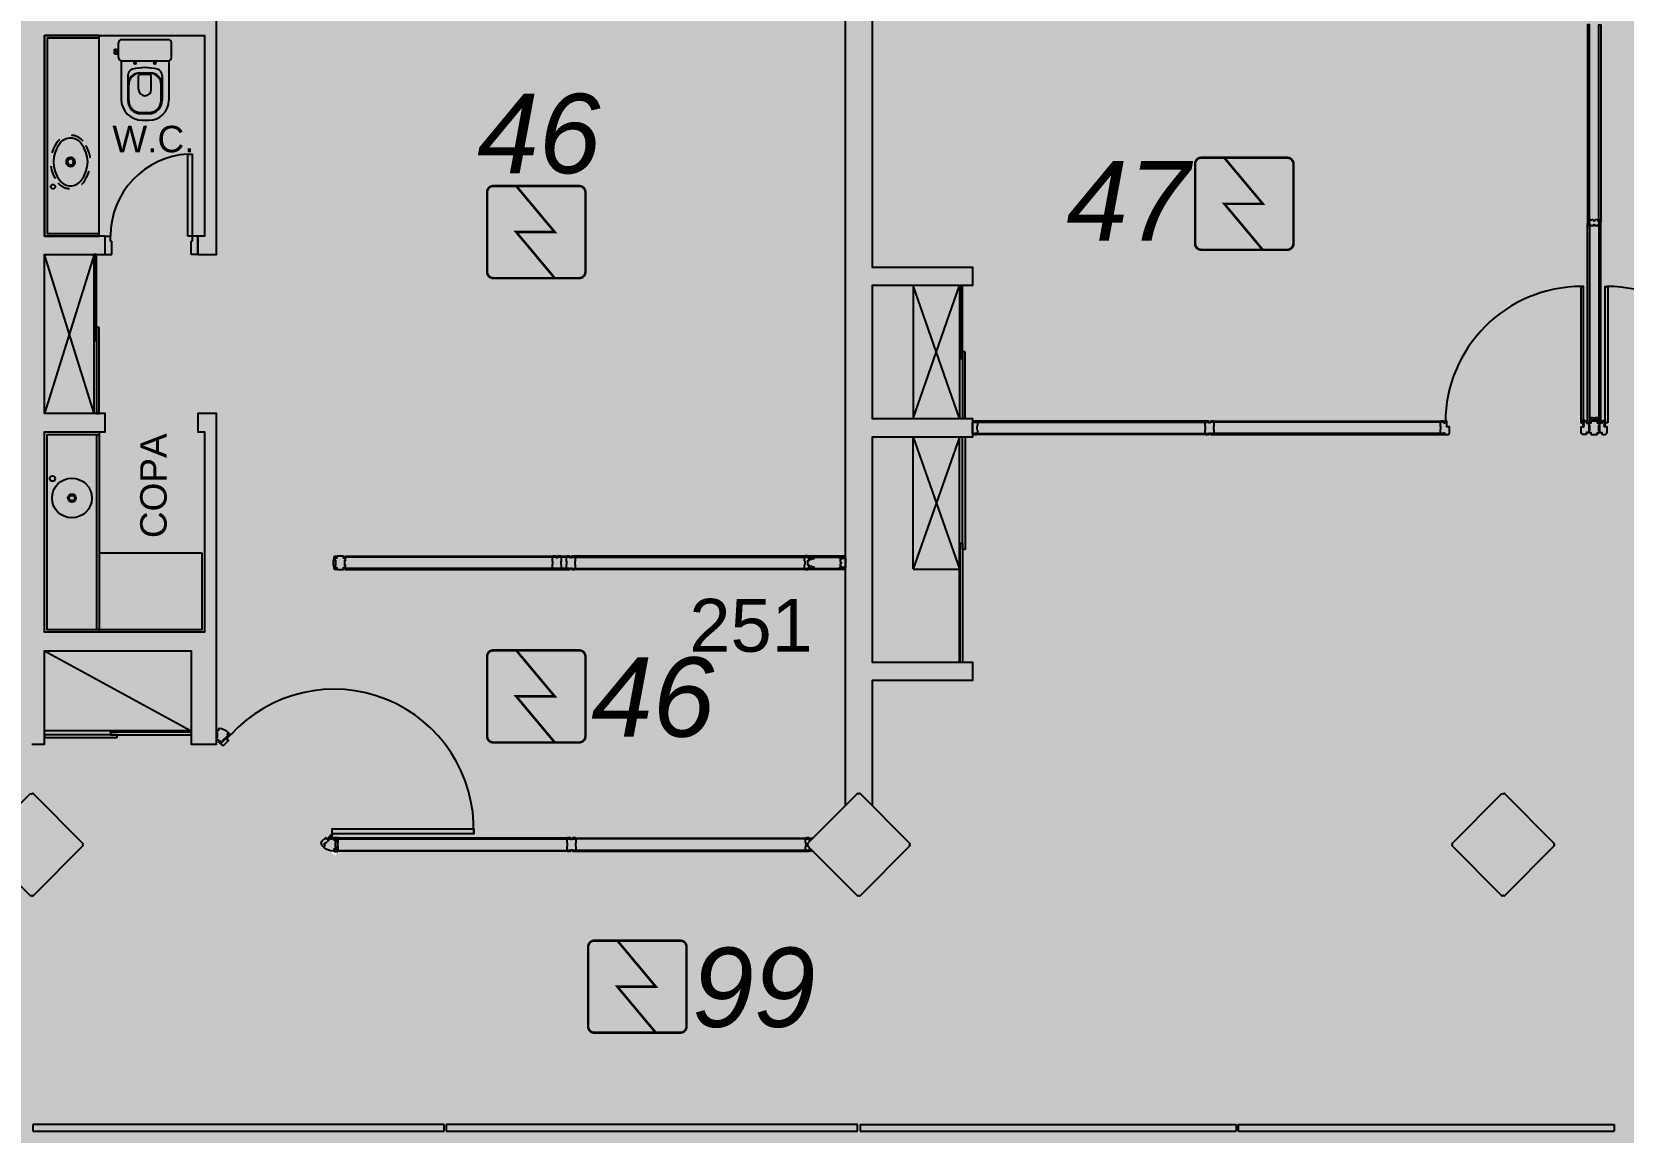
# Model space of a CAD drawing. Header units: metres. Extents: x -331 to 2982, y 362 to 2539.
# Drawn here: x 834.12 to 846.15, y 1924.64 to 1932.96 of the extents above; entities that cross this region are included whole.
import ezdxf

# ---------------------------------------------------------------- set-up
doc = ezdxf.new("R2010")
doc.units = ezdxf.units.M
doc.linetypes.add('XR_BL2_2 PAV_REV02$0$CONTINUOUS', pattern=[0])
doc.linetypes.add('XR_BL2_3 PAV$0$HIDDEN', pattern=[0.375, 0.25, -0.125])
doc.layers.add('_corredores', color=251, linetype='Continuous', plot=False)
doc.layers.add('_salas', color=251, linetype='Continuous', plot=False)
for name, color, linetype in [('ALV', 251, 'Continuous'), ('CX', 251, 'Continuous'), ('DET. FUMAÇA', 1, 'Continuous'), ('Detector_antigo', 84, 'Continuous'), ('Div', 251, 'Continuous'), ('Est', 251, 'Continuous'), ('Mob', 251, 'Continuous'), ('Texto_Salas', 251, 'Continuous'), ('vid', 251, 'Continuous'), ('Zlixo04', 251, 'Continuous')]:
    doc.layers.add(name, color=color, linetype=linetype)
doc.styles.add('ARIAL', font='arial.ttf')
doc.styles.add('X3G_ENTITY_1416BAE9', font='arial.ttf', dxfattribs={"height": 0.6})
doc.styles.add('X3G_ENTITY_14228063', font='arial.ttf', dxfattribs={"height": 0.4})

# ---------------------------------------------------------------- blocks, each defined once
blk = doc.blocks.new('XR_BL2_3 PAV$0$VOG13')
at = {"layer": 'Mob'}
for p, q in [((-23, -8.8), (-21.5, -8.8)), ((-23, -12.2), (-23, -8.8)), ((-21.5, -12.2), (-21.5, -8.8)), ((-21.5, -9), (-20, -9)), ((-21.5, -12), (-20, -12)), ((-20, -15), (-20, -4)), ((-17.5, -1.5), (17.5, -1.5)), ((20, -15), (20, -4)), ((-23, -12.2), (-21.5, -12.2)), ((-18, -17.4), (-18, -46.5)), ((-17.5, -17.5), (17.5, -17.5)), ((18, -17.4), (18, -47.5)), ((-13, -28.6), (-13, -35.9)), ((-13, -35.9), (-13, -47.5)), ((-12.2, -47.6), (-12.2, -35.6)), ((-4.8, -39.2), (-4.8, -28.6)), ((-3.8, -26.7), (3.8, -26.7)), ((-3.8, -27.1), (3.8, -27.1)), ((4.8, -39.2), (4.8, -28.6)), ((12.2, -47.6), (12.2, -35.6)), ((13, -28.6), (13, -35.9)), ((13, -35.9), (13, -47.5)), ((-3.3, -56.6), (3.2, -56.6)), ((-3, -57.5), (3, -57.5)), ((-2, -62.5), (3, -62.5))]:
    blk.add_line(p, q, dxfattribs=at)
for centre in [(-7.5, -19.4), (7.5, -19.4)]:
    blk.add_circle(centre, 0.75, dxfattribs=at)
for centre, radius, start, end in [((-17.5, -4), 2.5, 90, 180), ((17.5, -4), 2.5, 0, 90), ((-17.5, -15), 2.5, 180, 270), ((-7.8, -28.7), 5.19, 109.3784, 179.5279), ((5.6, -107.1), 84.6, 93.7724, 100.2788), ((-5.6, -107.1), 84.6, 79.7212, 86.2276), ((7.8, -28.7), 5.19, 0.4721, 70.6216), ((17.5, -15), 2.5, 270, 0), ((-3.8, -35.9), 9.2, 90, 180), ((-3.8, -35.6), 8.5, 90, 180), ((-0.9, -40.3), 12.4, 85.9075, 108.4979), ((0.9, -40.3), 12.4, 71.5021, 94.0925), ((3.8, -35.9), 9.2, 0, 90), ((3.8, -35.6), 8.5, 0, 90), ((-2, -46.5), 16, 180, 270), ((-3, -47.5), 10, 180, 270), ((-3.3, -47.6), 9, 180, 270), ((0, -39.2), 4.8, 180, 0), ((3, -47.5), 10, 270, 0), ((3, -47.5), 15, 270, 0), ((3.2, -47.6), 9, 270, 0)]:
    blk.add_arc(centre, radius, start, end, dxfattribs=at)
blk = doc.blocks.new('XR_BL2_3 PAV$0$CUB_EMB_L5917')
at = {"layer": 'Mob', "linetype": 'XR_BL2_3 PAV$0$HIDDEN', "ltscale": 0.05}
for points in [[(-0.157, 0.292, 0.471699), (-0.157, 0.103)], [(0.157, 0.292, 0.358975), (-0.157, 0.292)], [(0.157, 0.103, 0.472393), (0.157, 0.292)], [(-0.157, 0.103, 0.359179), (0.157, 0.103)]]:
    blk.add_lwpolyline(points, format="xyb", dxfattribs=at)
at = {"layer": 'Mob'}
for points in [[(-0.143, 0.276, 0.471701), (-0.143, 0.119)], [(0.143, 0.276, 0.358974), (-0.143, 0.276)], [(0.143, 0.119, 0.472527), (0.143, 0.276)], [(0, 0.22, 1), (0, 0.175)], [(0, 0.175, 1), (0, 0.22)], [(-0.143, 0.119, 0.359169), (0.143, 0.119)]]:
    blk.add_lwpolyline(points, format="xyb", dxfattribs=at)
blk.add_lwpolyline([(0.034, 0.198, 1.732057), (-0.017, 0.168, 0.577348)], format="xyb", close=True, dxfattribs=at)
blk.add_circle((0.187, 0.065), 0.0175, dxfattribs=at)
blk = doc.blocks.new('Detector de fumaça')
at = {"layer": 'DET. FUMAÇA', "linetype": 'Continuous', "lineweight": 15, "const_width": 0.0187}
blk.add_lwpolyline([(774.599, 539.816), (775.249, 539.816, -0.414214), (775.296, 539.769), (775.296, 539.167, -0.414214), (775.249, 539.12), (774.599, 539.12, -0.414214), (774.553, 539.167), (774.553, 539.769, -0.414214)], format="xyb", close=True, dxfattribs=at)
blk.add_lwpolyline([(774.773, 539.816), (775.064, 539.468), (774.773, 539.468), (775.064, 539.12)], dxfattribs=at)

msp = doc.modelspace()

# ---------------------------------------------------------------- hatches: boundary and pattern name
at = {"layer": '_corredores', "transparency": 33554508}
h = msp.add_hatch(color=256, dxfattribs=at)
h.dxf.hatch_style = 1
h.paths.add_polyline_path([(851.609, 1924.544), (870.379, 1924.544), (870.379, 1926.38), (870.189, 1926.38), (870.189, 1926.577), (870.003, 1926.764), (866.304, 1926.765), (866.288, 1926.731), (866.184, 1926.814), (865.422, 1927.574), (863.994, 1927.574), (862.566, 1927.574), (861.756, 1926.765), (861.72, 1926.765), (861.716, 1926.764), (861.703, 1926.763), (861.685, 1926.763), (858.091, 1926.765), (857.744, 1926.418), (857.397, 1926.765), (853.804, 1926.765), (853.788, 1926.731), (853.684, 1926.814), (852.922, 1927.574), (851.494, 1927.574), (849.748, 1927.574), (849.748, 1926.814), (849.608, 1926.814), (849.608, 1929.894), (841.234, 1929.894), (841.234, 1928.054), (840.474, 1928.054), (840.474, 1927.096), (840.756, 1926.814), (840.374, 1926.432), (840.042, 1926.765), (836.434, 1926.765), (836.419, 1926.731), (836.314, 1926.814), (835.553, 1927.574), (834.124, 1927.574), (832.696, 1927.574), (831.886, 1926.765), (831.85, 1926.765), (831.847, 1926.764), (831.833, 1926.763), (831.815, 1926.763), (828.221, 1926.765), (827.874, 1926.418), (827.528, 1926.765), (823.934, 1926.765), (823.918, 1926.731), (823.814, 1926.814), (823.052, 1927.574), (821.624, 1927.574), (820.195, 1927.574), (819.385, 1926.765), (819.35, 1926.765), (819.346, 1926.764), (819.333, 1926.763), (819.315, 1926.763), (815.721, 1926.765), (815.374, 1926.418), (815.027, 1926.765), (811.434, 1926.765), (811.418, 1926.731), (811.314, 1926.814), (810.552, 1927.574), (809.124, 1927.574), (807.695, 1927.574), (806.886, 1926.765), (806.85, 1926.765), (806.846, 1926.764), (806.833, 1926.763), (806.815, 1926.763), (803.221, 1926.765), (802.874, 1926.418), (802.527, 1926.765), (798.934, 1926.765), (798.918, 1926.731), (798.814, 1926.814), (798.052, 1927.574), (796.624, 1927.574), (795.195, 1927.574), (794.386, 1926.765), (794.35, 1926.765), (794.346, 1926.764), (794.333, 1926.763), (794.315, 1926.763), (790.721, 1926.765), (790.374, 1926.418), (790.027, 1926.765), (786.434, 1926.765), (786.418, 1926.731), (786.314, 1926.814), (785.552, 1927.574), (784.124, 1927.574), (782.696, 1927.574), (781.886, 1926.765), (781.85, 1926.765), (781.846, 1926.764), (781.833, 1926.763), (781.815, 1926.763), (778.221, 1926.765), (777.874, 1926.418), (777.527, 1926.765), (773.934, 1926.765), (773.918, 1926.731), (773.814, 1926.814), (773.052, 1927.574), (771.624, 1927.574), (770.196, 1927.574), (769.386, 1926.765), (769.35, 1926.765), (769.347, 1926.764), (769.333, 1926.763), (769.315, 1926.763), (765.615, 1926.764), (765.429, 1926.577), (765.429, 1926.38), (765.239, 1926.38), (765.239, 1924.544), (770.084, 1924.544), (770.084, 1914.631), (770.394, 1914.631), (770.394, 1905.511), (765.009, 1905.511), (765.009, 1910.811), (763.809, 1910.811), (763.809, 1905.511), (755.909, 1905.511), (755.909, 1910.811), (754.809, 1910.811), (754.809, 1905.511), (746.059, 1905.511), (746.059, 1901.896), (748.429, 1901.896), (748.429, 1903.596), (748.029, 1903.596), (748.029, 1903.796), (754.454, 1903.796), (754.454, 1903.596), (754.129, 1903.596), (754.129, 1901.896), (754.454, 1901.896), (754.454, 1901.696), (754.454, 1901.171), (757.954, 1901.171), (757.954, 1903.571), (757.954, 1903.771), (768.009, 1903.771), (768.009, 1903.751), (768.814, 1903.751), (768.814, 1895.791), (767.984, 1895.791), (767.984, 1895.771), (762.344, 1895.771), (761.069, 1895.771), (761.069, 1893.046), (754.154, 1893.046), (752.479, 1893.046), (752.479, 1860.521), (752.479, 1859.096), (752.479, 1857.621), (754.079, 1857.621), (754.079, 1860.546), (753.904, 1860.546), (753.904, 1863.421), (754.169, 1863.421), (754.169, 1887.631), (760.804, 1887.631), (760.804, 1887.721), (768.909, 1887.721), (770.309, 1887.721), (771.909, 1887.721), (773.009, 1887.721), (775.859, 1887.721), (775.859, 1886.621), (777.159, 1886.621), (777.159, 1887.721), (788.759, 1887.721), (788.759, 1886.621), (790.059, 1886.621), (790.059, 1887.721), (802.309, 1887.721), (804.009, 1887.721), (844.959, 1887.721), (844.959, 1887.896), (845.259, 1887.896), (845.259, 1887.543), (845.259, 1863.221), (807.109, 1863.221), (807.109, 1860.671), (807.109, 1860.571), (806.556, 1860.571), (806.556, 1858.751), (806.556, 1855.871), (806.556, 1855.143), (807.956, 1855.143), (807.956, 1857.121), (809.134, 1857.121), (809.134, 1860.671), (845.259, 1860.671), (845.259, 1855.977), (846.384, 1855.977), (846.384, 1856.871), (846.034, 1856.871), (846.034, 1856.971), (846.434, 1856.971), (846.434, 1860.671), (849.184, 1860.671), (849.184, 1856.971), (849.584, 1856.971), (849.584, 1856.871), (849.234, 1856.871), (849.234, 1855.977), (850.459, 1855.977), (850.459, 1860.671), (859.459, 1860.671), (859.459, 1863.221), (849.559, 1863.221), (849.559, 1888.221), (849.659, 1888.221), (849.659, 1887.721), (854.289, 1887.721), (854.289, 1895.621), (859.259, 1895.621), (859.259, 1905.521), (857.359, 1905.521), (857.359, 1905.621), (858.034, 1905.621), (858.034, 1908.221), (853.709, 1908.221), (853.709, 1908.184), (853.609, 1908.184), (853.609, 1910.121), (850.859, 1910.121), (850.86, 1912.861), (849.659, 1912.861), (849.659, 1908.921), (852.409, 1908.921), (852.409, 1903.771), (852.409, 1895.701), (852.409, 1890.371), (849.559, 1890.371), (849.559, 1908.921), (849.559, 1912.961), (852.259, 1912.961), (852.259, 1914.631), (851.609, 1914.631)])
h.paths.add_polyline_path([(845.929, 1914.631), (846.006, 1914.631), (846.006, 1905.511), (844.999, 1905.511), (844.999, 1909.911), (845.009, 1910.811), (843.809, 1910.811), (843.809, 1905.511), (835.009, 1905.511), (835.009, 1910.811), (833.809, 1910.811), (833.809, 1905.511), (825.009, 1905.511), (825.009, 1910.811), (823.809, 1910.811), (823.809, 1905.511), (815.009, 1905.511), (815.009, 1910.811), (813.809, 1910.811), (813.809, 1905.511), (805.009, 1905.511), (805.009, 1910.811), (803.809, 1910.811), (803.809, 1905.511), (795.009, 1905.511), (795.009, 1910.811), (793.809, 1910.811), (793.809, 1905.511), (785.009, 1905.511), (785.009, 1910.811), (783.809, 1910.811), (783.809, 1905.511), (775.009, 1905.511), (775.009, 1910.811), (773.979, 1910.811), (773.979, 1905.511), (773.194, 1905.511), (773.194, 1914.631), (773.124, 1914.631), (773.124, 1920.111), (775.144, 1920.111), (775.144, 1921.611), (775.124, 1921.611), (775.124, 1922.031), (773.624, 1922.031), (773.624, 1921.611), (773.164, 1921.611), (773.164, 1924.544), (845.929, 1924.543), (845.929, 1921.611), (845.469, 1921.611), (845.469, 1922.031), (843.969, 1922.031), (843.969, 1921.611), (843.949, 1920.111), (845.929, 1920.111)], flags=16)
h.paths.add_polyline_path([(851.494, 1926.432), (851.112, 1926.814), (851.494, 1927.196), (851.876, 1926.814)], flags=16)
h.paths.add_polyline_path([(845.244, 1926.432), (844.862, 1926.814), (845.244, 1927.196), (845.626, 1926.814)], flags=16)
h.paths.add_polyline_path([(845.119, 1903.801), (845.119, 1895.821), (845.259, 1895.821), (845.259, 1890.321), (839.659, 1890.321), (775.859, 1890.321), (772.984, 1890.321), (772.984, 1895.791), (771.754, 1895.791), (771.754, 1903.746), (773.099, 1903.746), (773.099, 1903.801)], flags=16)
h.paths.add_polyline_path([(834.506, 1926.814), (834.124, 1926.432), (833.742, 1926.814), (834.124, 1927.196)], flags=16)
h.paths.add_polyline_path([(863.612, 1926.814), (863.994, 1927.196), (864.376, 1926.814), (863.994, 1926.432)], flags=16)
h.paths.add_polyline_path([(845.259, 1895.821), (845.259, 1890.321), (839.659, 1890.321), (775.859, 1890.321), (772.984, 1890.321), (772.984, 1895.821), (775.859, 1895.821), (839.659, 1895.821)], flags=0)
h.paths.add_polyline_path([(822.006, 1926.814), (821.624, 1926.432), (821.242, 1926.814), (821.624, 1927.196)], flags=16)
h.paths.add_polyline_path([(809.506, 1926.814), (809.124, 1926.432), (808.742, 1926.814), (809.124, 1927.196)], flags=16)
h.paths.add_polyline_path([(797.006, 1926.814), (796.624, 1926.432), (796.242, 1926.814), (796.624, 1927.196)], flags=16)
h.paths.add_polyline_path([(784.506, 1926.814), (784.124, 1926.432), (783.742, 1926.814), (784.124, 1927.196)], flags=16)
h.paths.add_polyline_path([(772.006, 1926.814), (771.624, 1926.432), (771.242, 1926.814), (771.624, 1927.196)], flags=16)
edge = h.paths.add_edge_path(flags=16)
edge.add_line((767.555, 1893.924), (767.408, 1893.821))
edge.add_line((767.408, 1893.821), (767.203, 1894.065))
edge.add_line((767.203, 1894.065), (766.309, 1893.171))
edge.add_arc((765.909, 1892.771), 0.565, -45, 45, ccw=False)
edge.add_line((766.309, 1892.372), (767.203, 1891.477))
edge.add_line((767.203, 1891.477), (767.408, 1891.721))
edge.add_line((767.408, 1891.721), (767.555, 1891.618))
edge.add_arc((765.909, 1892.771), 2.01, 35, 325, ccw=False)
at = {"layer": '_salas', "transparency": 33554559}
h = msp.add_hatch(color=256, dxfattribs=at)
h.dxf.hatch_style = 1
h.paths.add_polyline_path([(870.379, 1937.729), (851.629, 1937.729), (851.629, 1939.284), (851.299, 1939.284), (851.299, 1937.729), (840.564, 1937.729), (840.564, 1939.284), (840.234, 1939.284), (840.234, 1937.729), (765.239, 1937.729), (765.239, 1926.38), (765.429, 1926.38), (765.429, 1926.577), (765.615, 1926.764), (769.35, 1926.765), (769.383, 1926.773), (769.434, 1926.814), (770.192, 1927.57), (770.205, 1927.583), (770.229, 1927.574), (771.624, 1927.574), (773.019, 1927.574), (773.043, 1927.583), (773.056, 1927.57), (773.814, 1926.814), (773.866, 1926.773), (773.898, 1926.765), (777.527, 1926.765), (777.867, 1926.425), (777.874, 1926.432), (778.221, 1926.765), (781.85, 1926.765), (781.882, 1926.773), (781.934, 1926.814), (782.692, 1927.57), (782.705, 1927.583), (782.729, 1927.574), (784.124, 1927.574), (785.519, 1927.574), (785.543, 1927.583), (785.556, 1927.57), (786.314, 1926.814), (786.365, 1926.773), (786.398, 1926.765), (790.027, 1926.765), (790.367, 1926.425), (790.374, 1926.432), (790.721, 1926.765), (794.35, 1926.765), (794.382, 1926.773), (794.434, 1926.814), (795.191, 1927.57), (795.205, 1927.583), (795.229, 1927.574), (796.624, 1927.574), (798.019, 1927.574), (798.043, 1927.583), (798.056, 1927.57), (798.814, 1926.814), (798.865, 1926.773), (798.898, 1926.765), (802.527, 1926.765), (802.867, 1926.425), (802.874, 1926.432), (803.221, 1926.765), (806.85, 1926.765), (806.882, 1926.773), (806.934, 1926.814), (807.691, 1927.57), (807.705, 1927.583), (807.729, 1927.574), (809.124, 1927.574), (810.519, 1927.574), (810.543, 1927.583), (810.556, 1927.57), (811.314, 1926.814), (811.365, 1926.773), (811.398, 1926.765), (815.027, 1926.765), (815.367, 1926.425), (815.374, 1926.432), (815.721, 1926.765), (819.35, 1926.765), (819.382, 1926.773), (819.434, 1926.814), (820.191, 1927.57), (820.204, 1927.583), (820.229, 1927.574), (821.624, 1927.574), (823.019, 1927.574), (823.043, 1927.583), (823.056, 1927.57), (823.814, 1926.814), (823.865, 1926.773), (823.898, 1926.765), (827.528, 1926.765), (827.867, 1926.425), (827.874, 1926.432), (828.221, 1926.765), (831.85, 1926.765), (831.883, 1926.773), (831.935, 1926.814), (832.692, 1927.57), (832.705, 1927.583), (832.729, 1927.574), (834.124, 1927.574), (835.519, 1927.574), (835.544, 1927.583), (835.557, 1927.57), (836.314, 1926.814), (836.366, 1926.773), (836.398, 1926.765), (840.042, 1926.765), (840.374, 1926.432), (840.756, 1926.814), (840.474, 1927.096), (840.474, 1928.054), (841.234, 1928.054), (841.234, 1929.894), (849.608, 1929.894), (849.608, 1926.814), (849.748, 1926.814), (849.748, 1927.574), (851.494, 1927.574), (852.889, 1927.574), (852.913, 1927.583), (852.926, 1927.57), (853.684, 1926.814), (853.736, 1926.773), (853.768, 1926.765), (857.397, 1926.765), (857.737, 1926.425), (857.744, 1926.432), (858.091, 1926.765), (861.72, 1926.765), (861.752, 1926.773), (861.804, 1926.814), (862.562, 1927.57), (862.575, 1927.583), (862.599, 1927.574), (863.994, 1927.574), (865.389, 1927.574), (865.413, 1927.583), (865.426, 1927.57), (866.184, 1926.814), (866.235, 1926.773), (866.268, 1926.765), (870.003, 1926.764), (870.189, 1926.577), (870.189, 1926.38), (870.379, 1926.38), (870.379, 1926.38)])
h = msp.add_hatch(color=256, dxfattribs=at)
h.dxf.hatch_style = 1
h.paths.add_polyline_path([(834.124, 1927.196), (833.742, 1926.814), (834.124, 1926.432), (834.506, 1926.814)])
h.paths.add_polyline_path([(845.626, 1926.814), (845.244, 1927.196), (844.862, 1926.814), (845.244, 1926.432)])
h.paths.add_polyline_path([(851.876, 1926.814), (851.494, 1927.196), (851.112, 1926.814), (851.494, 1926.432)])
h.paths.add_polyline_path([(864.376, 1926.814), (863.994, 1927.196), (863.612, 1926.814), (863.994, 1926.432)])

# ---------------------------------------------------------------- linework, layer by layer
at = {"layer": 'ALV', "color": 251, "linetype": 'ByBlock'}
msp.add_line((840.274, 1927.11), (840.274, 1935.118), dxfattribs=at)
for points in [[(840.474, 1935.118), (840.474, 1931.179), (841.234, 1931.179), (841.234, 1931.039), (840.474, 1931.039), (840.474, 1930.034), (841.234, 1930.034), (841.234, 1929.894), (840.474, 1929.894), (840.474, 1928.194), (841.234, 1928.194), (841.234, 1928.054), (840.474, 1928.054), (840.474, 1927.11)], [(834.124, 1927.574), (834.219, 1927.574), (834.219, 1928.279), (835.329, 1928.279), (835.329, 1927.574), (835.519, 1927.574), (835.519, 1930.074), (835.379, 1930.074), (835.379, 1929.934), (835.429, 1929.934), (835.429, 1928.419), (834.219, 1928.419), (834.219, 1929.934), (834.679, 1929.934), (834.679, 1930.074), (834.219, 1930.074), (834.219, 1931.274), (834.679, 1931.274), (834.679, 1931.414), (834.219, 1931.414), (834.219, 1932.929), (835.429, 1932.929), (835.429, 1931.414), (835.379, 1931.414), (835.379, 1931.274), (835.519, 1931.274), (835.519, 1934.724)]]:
    msp.add_lwpolyline(points, dxfattribs=at)
at = {"layer": 'CX', "color": 251}
for p, q in [((835.304, 1931.414), (835.304, 1932.033)), ((835.304, 1932.033), (835.339, 1932.033)), ((835.339, 1931.414), (835.339, 1932.033)), ((834.679, 1931.274), (834.679, 1931.414)), ((834.679, 1931.414), (834.719, 1931.414)), ((834.719, 1931.374), (834.719, 1931.414)), ((835.339, 1931.414), (835.304, 1931.414)), ((835.339, 1931.374), (835.339, 1931.414)), ((835.379, 1931.414), (835.339, 1931.414)), ((835.379, 1931.274), (835.379, 1931.414)), ((834.719, 1931.374), (834.729, 1931.374)), ((834.729, 1931.274), (834.729, 1931.374)), ((835.329, 1931.274), (835.329, 1931.374)), ((835.339, 1931.374), (835.329, 1931.374)), ((834.679, 1931.274), (834.729, 1931.274)), ((835.379, 1931.274), (835.329, 1931.274))]:
    msp.add_line(p, q, dxfattribs=at)
at = {"layer": 'CX', "color": 251, "linetype": 'ByBlock'}
for p, q in [((841.139, 1931.039), (841.139, 1930.489)), ((841.159, 1930.489), (841.159, 1931.039)), ((841.139, 1930.489), (841.159, 1930.489)), ((841.179, 1930.539), (841.159, 1930.539)), ((841.159, 1930.539), (841.159, 1930.034)), ((841.179, 1930.034), (841.179, 1930.539)), ((841.159, 1929.044), (841.159, 1929.894)), ((841.179, 1929.894), (841.179, 1929.044)), ((841.139, 1929.094), (841.159, 1929.094)), ((841.139, 1928.194), (841.139, 1929.094)), ((841.159, 1929.094), (841.159, 1928.194)), ((841.179, 1929.044), (841.159, 1929.044))]:
    msp.add_line(p, q, dxfattribs=at)
for points in [[(845.898, 1931.543), (845.898, 1931.536), (845.904, 1931.533, 0.387702), (845.907, 1931.534), (845.908, 1931.535, -0.194954), (845.909, 1931.536), (845.92, 1931.539, -0.268551), (845.924, 1931.537), (845.929, 1931.529), (845.934, 1931.529), (845.939, 1931.537, -0.268551), (845.944, 1931.539), (845.954, 1931.536, -0.194954), (845.955, 1931.535), (845.956, 1931.534, 0.387702), (845.959, 1931.533), (845.965, 1931.536), (845.965, 1931.543), (845.967, 1931.543), (845.967, 1931.499), (845.967, 1931.485), (845.965, 1931.485), (845.965, 1931.492), (845.959, 1931.496, 0.387702), (845.956, 1931.495), (845.955, 1931.493, -0.194954), (845.954, 1931.492), (845.944, 1931.49, -0.268551), (845.939, 1931.491), (845.934, 1931.499), (845.929, 1931.499), (845.924, 1931.491, -0.268551), (845.92, 1931.49), (845.909, 1931.492, -0.194954), (845.908, 1931.493), (845.907, 1931.495, 0.387702), (845.904, 1931.496), (845.898, 1931.492), (845.898, 1931.485), (845.897, 1931.485), (845.897, 1931.529), (845.897, 1931.543)], [(841.234, 1930.006), (841.236, 1930.006, -0.414214), (841.239, 1930.003), (841.239, 1930.009, -0.439162), (841.245, 1930.015), (841.263, 1930.015, -0.414214), (841.264, 1930.014), (841.264, 1930.014), (841.249, 1930.014), (841.249, 1930.007), (841.264, 1930.007, -0.322891), (841.27, 1930.001), (841.27, 1929.981, -0.13729), (841.269, 1929.978), (841.267, 1929.976, 0.13729), (841.266, 1929.973), (841.266, 1929.964), (841.266, 1929.955, 0.13729), (841.267, 1929.953), (841.269, 1929.95, -0.13729), (841.27, 1929.948), (841.27, 1929.927, -0.322891), (841.264, 1929.922), (841.249, 1929.922), (841.249, 1929.915), (841.264, 1929.915), (841.264, 1929.914, -0.414214), (841.263, 1929.913), (841.245, 1929.913, -0.439162), (841.239, 1929.92), (841.239, 1929.925, -0.414214), (841.236, 1929.922), (841.234, 1929.922)], [(843.027, 1930.006), (843.023, 1930.006, 0.414214), (843.02, 1930.003), (843.02, 1930.009, 0.439162), (843.014, 1930.015), (842.996, 1930.015, 0.414214), (842.995, 1930.014), (842.995, 1930.014), (843.01, 1930.014), (843.01, 1930.007), (842.995, 1930.007, 0.322891), (842.99, 1930.001), (842.99, 1929.981, 0.13729), (842.99, 1929.978), (842.992, 1929.976, -0.13729), (842.993, 1929.973), (842.993, 1929.964), (842.993, 1929.955, -0.13729), (842.992, 1929.953), (842.99, 1929.95, 0.13729), (842.99, 1929.948), (842.99, 1929.927, 0.322891), (842.995, 1929.922), (843.01, 1929.922), (843.01, 1929.915), (842.995, 1929.915), (842.995, 1929.914, 0.414214), (842.996, 1929.913), (843.014, 1929.913, 0.439162), (843.02, 1929.92), (843.02, 1929.925, 0.414214), (843.023, 1929.922), (843.027, 1929.922, 0.414214), (843.03, 1929.925), (843.03, 1929.92, 0.439162), (843.036, 1929.913), (843.054, 1929.913, 0.414214), (843.055, 1929.914), (843.055, 1929.915), (843.04, 1929.915), (843.04, 1929.922), (843.055, 1929.922, 0.322891), (843.061, 1929.927), (843.061, 1929.948, 0.13729), (843.06, 1929.95), (843.058, 1929.953, -0.13729), (843.058, 1929.955), (843.058, 1929.964), (843.058, 1929.973, -0.13729), (843.058, 1929.976), (843.06, 1929.978, 0.13729), (843.061, 1929.981), (843.061, 1930.001, 0.322891), (843.055, 1930.007), (843.04, 1930.007), (843.04, 1930.014), (843.055, 1930.014), (843.055, 1930.014, 0.414214), (843.054, 1930.015), (843.036, 1930.015, 0.439162), (843.03, 1930.009), (843.03, 1930.003, 0.414214)], [(844.798, 1929.92), (844.798, 1929.927), (844.8, 1929.927), (844.8, 1929.918, 0.422579), (844.804, 1929.913), (844.823, 1929.913, 0.414214), (844.839, 1929.929), (844.839, 1929.971, 0.414214), (844.837, 1929.973), (844.83, 1929.973), (844.831, 1929.971), (844.825, 1929.971), (844.827, 1929.973), (844.819, 1929.973), (844.819, 1930.013, 0.414214), (844.817, 1930.015), (844.805, 1930.015, 0.414214), (844.8, 1930.01), (844.8, 1929.999), (844.798, 1929.999), (844.798, 1930.009, 0.439162), (844.792, 1930.015), (844.774, 1930.015, 0.414214), (844.773, 1930.014), (844.773, 1930.014), (844.788, 1930.014), (844.788, 1930.007), (844.774, 1930.007, 0.322891), (844.768, 1930.001), (844.768, 1929.981, 0.13729), (844.769, 1929.978), (844.77, 1929.976, -0.13729), (844.771, 1929.973), (844.771, 1929.964), (844.771, 1929.955, -0.13729), (844.77, 1929.953), (844.769, 1929.95, 0.13729), (844.768, 1929.948), (844.768, 1929.927, 0.322891), (844.774, 1929.922), (844.788, 1929.922), (844.788, 1929.915), (844.773, 1929.915), (844.773, 1929.914, 0.414214), (844.774, 1929.913), (844.792, 1929.913, 0.439162)], [(845.854, 1930.012, -0.414214), (845.856, 1930.014), (845.869, 1930.014, -0.414214), (845.874, 1930.009), (845.874, 1929.999), (845.892, 1929.999), (845.892, 1929.933), (845.892, 1929.929), (845.874, 1929.929), (845.874, 1929.919, -0.422579), (845.869, 1929.914), (845.851, 1929.914, -0.414214), (845.834, 1929.931), (845.834, 1929.971, -0.414214), (845.836, 1929.973), (845.844, 1929.973), (845.842, 1929.971), (845.848, 1929.971), (845.847, 1929.973), (845.854, 1929.973), (845.854, 1929.985), (845.856, 1929.985), (845.856, 1929.986), (845.853, 1929.986), (845.853, 1929.997), (845.852, 1929.998), (845.852, 1929.984), (845.849, 1929.984), (845.849, 1930.014), (845.848, 1930.014), (845.848, 1930.016, -3.099483), (845.855, 1930.015, 0.294496), (845.854, 1930.013), (845.854, 1930.001), (845.856, 1930.001), (845.856, 1930.001), (845.854, 1930.001), (845.854, 1930.012)], [(846.009, 1930.012, 0.414214), (846.007, 1930.014), (845.994, 1930.014, 0.414214), (845.989, 1930.009), (845.989, 1929.999), (845.972, 1929.999), (845.972, 1929.933), (845.972, 1929.929), (845.989, 1929.929), (845.989, 1929.919, 0.422579), (845.994, 1929.914), (846.012, 1929.914, 0.414214), (846.029, 1929.931), (846.029, 1929.971, 0.414214), (846.027, 1929.973), (846.019, 1929.973), (846.021, 1929.971), (846.015, 1929.971), (846.016, 1929.973), (846.009, 1929.973), (846.009, 1929.985), (846.008, 1929.985), (846.008, 1929.986), (846.011, 1929.986), (846.011, 1929.997), (846.011, 1929.998), (846.011, 1929.984), (846.014, 1929.984), (846.014, 1930.014), (846.015, 1930.014), (846.015, 1930.016, 3.099483), (846.008, 1930.015, -0.294496), (846.01, 1930.013), (846.01, 1930.001), (846.008, 1930.001), (846.008, 1930.001), (846.009, 1930.001), (846.009, 1930.012)], [(836.42, 1928.893, -0.32019), (836.411, 1928.9, 0.002744), (836.408, 1928.911, -0.332744), (836.408, 1928.912, 0.702025), (836.407, 1928.916, -0.317833), (836.407, 1928.917, -0.05088), (836.404, 1928.944, -0.05088), (836.407, 1928.972, -0.317833), (836.407, 1928.973, 0.702025), (836.408, 1928.977, -0.332744), (836.408, 1928.978, 0.002744), (836.411, 1928.989, -0.32019), (836.42, 1928.995), (836.423, 1928.995, -0.414214), (836.428, 1928.99), (836.428, 1928.979), (836.415, 1928.979), (836.415, 1928.962, 0.414214), (836.415, 1928.962), (836.416, 1928.962), (836.416, 1928.963, -0.414214), (836.418, 1928.965), (836.42, 1928.965), (836.42, 1928.924), (836.418, 1928.924, -0.414214), (836.416, 1928.926), (836.416, 1928.927), (836.415, 1928.927, 0.414214), (836.415, 1928.926), (836.415, 1928.909), (836.428, 1928.909), (836.428, 1928.898, -0.414214), (836.423, 1928.893)], [(836.493, 1928.965), (836.493, 1928.962), (836.494, 1928.962, 0.414214), (836.495, 1928.962), (836.495, 1928.979), (836.48, 1928.979), (836.48, 1928.99, 0.414214), (836.475, 1928.995), (836.435, 1928.995, 0.414214), (836.43, 1928.99), (836.43, 1928.979), (836.415, 1928.979), (836.415, 1928.962, 0.414214), (836.415, 1928.962), (836.416, 1928.962), (836.416, 1928.963, -0.414214), (836.418, 1928.965), (836.42, 1928.965), (836.42, 1928.924), (836.418, 1928.924, -0.414214), (836.416, 1928.926), (836.416, 1928.927), (836.415, 1928.927, 0.414214), (836.415, 1928.926), (836.415, 1928.909), (836.43, 1928.909), (836.43, 1928.898, 0.414214), (836.435, 1928.893), (836.455, 1928.893), (836.475, 1928.893, 0.414214), (836.48, 1928.898), (836.48, 1928.909), (836.495, 1928.909), (836.495, 1928.926, 0.414214), (836.494, 1928.927), (836.493, 1928.927), (836.493, 1928.924), (836.49, 1928.924), (836.49, 1928.965)], [(838.094, 1928.986), (838.09, 1928.986, 0.414214), (838.087, 1928.983), (838.087, 1928.989, 0.439162), (838.081, 1928.995), (838.063, 1928.995, 0.414214), (838.062, 1928.994), (838.062, 1928.994), (838.077, 1928.994), (838.077, 1928.987), (838.062, 1928.987, 0.322891), (838.056, 1928.981), (838.056, 1928.961, 0.13729), (838.057, 1928.958), (838.059, 1928.956, -0.13729), (838.059, 1928.953), (838.059, 1928.944), (838.059, 1928.935, -0.13729), (838.059, 1928.933), (838.057, 1928.93, 0.13729), (838.056, 1928.928), (838.056, 1928.907, 0.322891), (838.062, 1928.902), (838.077, 1928.902), (838.077, 1928.895), (838.062, 1928.895), (838.062, 1928.894, 0.414214), (838.063, 1928.893), (838.081, 1928.893, 0.439162), (838.087, 1928.9), (838.087, 1928.905, 0.414214), (838.09, 1928.902), (838.094, 1928.902, 0.414214), (838.097, 1928.905), (838.097, 1928.9, 0.439162), (838.103, 1928.893), (838.121, 1928.893, 0.414214), (838.122, 1928.894), (838.122, 1928.895), (838.107, 1928.895), (838.107, 1928.902), (838.122, 1928.902, 0.322891), (838.127, 1928.907), (838.127, 1928.928, 0.13729), (838.127, 1928.93), (838.125, 1928.933, -0.13729), (838.124, 1928.935), (838.124, 1928.944), (838.124, 1928.953, -0.13729), (838.125, 1928.956), (838.127, 1928.958, 0.13729), (838.127, 1928.961), (838.127, 1928.981, 0.322891), (838.122, 1928.987), (838.107, 1928.987), (838.107, 1928.994), (838.122, 1928.994), (838.122, 1928.994, 0.414214), (838.121, 1928.995), (838.103, 1928.995, 0.439162), (838.097, 1928.989), (838.097, 1928.983, 0.414214)], [(838.2, 1928.986), (838.196, 1928.986, 0.414214), (838.193, 1928.983), (838.193, 1928.989, 0.439162), (838.187, 1928.995), (838.169, 1928.995, 0.414214), (838.168, 1928.994), (838.168, 1928.994), (838.183, 1928.994), (838.183, 1928.987), (838.168, 1928.987, 0.322891), (838.163, 1928.981), (838.163, 1928.961, 0.13729), (838.163, 1928.958), (838.165, 1928.956, -0.13729), (838.166, 1928.953), (838.166, 1928.944), (838.166, 1928.935, -0.13729), (838.165, 1928.933), (838.163, 1928.93, 0.13729), (838.163, 1928.928), (838.163, 1928.907, 0.322891), (838.168, 1928.902), (838.183, 1928.902), (838.183, 1928.895), (838.168, 1928.895), (838.168, 1928.894, 0.414214), (838.169, 1928.893), (838.187, 1928.893, 0.439162), (838.193, 1928.9), (838.193, 1928.905, 0.414214), (838.196, 1928.902), (838.2, 1928.902, 0.414214), (838.203, 1928.905), (838.203, 1928.9, 0.439162), (838.209, 1928.893), (838.227, 1928.893, 0.414214), (838.228, 1928.894), (838.228, 1928.895), (838.213, 1928.895), (838.213, 1928.902), (838.228, 1928.902, 0.322891), (838.234, 1928.907), (838.234, 1928.928, 0.13729), (838.233, 1928.93), (838.231, 1928.933, -0.13729), (838.231, 1928.935), (838.231, 1928.944), (838.231, 1928.953, -0.13729), (838.231, 1928.956), (838.233, 1928.958, 0.13729), (838.234, 1928.961), (838.234, 1928.981, 0.322891), (838.228, 1928.987), (838.213, 1928.987), (838.213, 1928.994), (838.228, 1928.994), (838.228, 1928.994, 0.414214), (838.227, 1928.995), (838.209, 1928.995, 0.439162), (838.203, 1928.989), (838.203, 1928.983, 0.414214)], [(839.969, 1928.893), (839.987, 1928.893, 0.420879), (839.993, 1928.9), (839.993, 1928.91), (840.013, 1928.91), (840.013, 1928.915), (840.018, 1928.915), (840.018, 1928.913, 0.414214), (840.021, 1928.91), (840.03, 1928.91), (840.036, 1928.91), (840.036, 1928.911), (840.03, 1928.911), (840.021, 1928.911, -0.414214), (840.019, 1928.913), (840.019, 1928.915, 0.414214), (840.018, 1928.916), (840.011, 1928.917, -0.212526), (840.009, 1928.918), (840.009, 1928.919), (840.008, 1928.918), (840.009, 1928.917, 0.204506), (840.01, 1928.916), (840.011, 1928.916), (840.011, 1928.911), (839.998, 1928.911), (839.998, 1928.927), (839.989, 1928.927), (839.989, 1928.947), (839.989, 1928.962), (839.998, 1928.962), (839.998, 1928.978), (840.011, 1928.978), (840.011, 1928.973), (840.01, 1928.973, 0.204506), (840.009, 1928.972), (840.008, 1928.971), (840.009, 1928.97), (840.009, 1928.971, -0.212526), (840.011, 1928.972), (840.018, 1928.973, 0.414214), (840.019, 1928.974), (840.019, 1928.976, -0.414214), (840.021, 1928.978), (840.025, 1928.978), (840.036, 1928.978), (840.036, 1928.979), (840.025, 1928.979), (840.021, 1928.979, 0.414214), (840.018, 1928.976), (840.018, 1928.974), (840.013, 1928.974), (840.013, 1928.98), (839.993, 1928.98), (839.993, 1928.989, 0.420879), (839.987, 1928.996), (839.969, 1928.996, 0.414214), (839.968, 1928.995), (839.968, 1928.994), (839.983, 1928.994), (839.983, 1928.987), (839.968, 1928.987, 0.322891), (839.962, 1928.982), (839.962, 1928.961, 0.13729), (839.963, 1928.959), (839.965, 1928.956, -0.13729), (839.965, 1928.954), (839.965, 1928.944), (839.965, 1928.935, -0.13729), (839.965, 1928.933), (839.963, 1928.93, 0.13729), (839.962, 1928.928), (839.962, 1928.907, 0.322891), (839.968, 1928.902), (839.983, 1928.902), (839.983, 1928.895), (839.968, 1928.895), (839.968, 1928.894, 0.414214)], [(840.235, 1928.956), (840.237, 1928.967, -0.194954), (840.238, 1928.968), (840.24, 1928.969, 0.387702), (840.24, 1928.972), (840.239, 1928.975), (840.239, 1928.975), (840.241, 1928.971), (840.242, 1928.971), (840.242, 1928.978), (840.23, 1928.978), (840.23, 1928.979), (840.274, 1928.979), (840.274, 1928.909), (840.23, 1928.909), (840.23, 1928.911), (840.242, 1928.911), (840.242, 1928.917), (840.241, 1928.918), (840.239, 1928.914), (840.239, 1928.914), (840.24, 1928.917, 0.387702), (840.24, 1928.92), (840.238, 1928.921, -0.194954), (840.237, 1928.922), (840.235, 1928.932, -0.268551), (840.236, 1928.937), (840.244, 1928.942), (840.244, 1928.946), (840.236, 1928.952, -0.268551)], [(835.519, 1927.659, 0.414214), (835.52, 1927.658), (835.521, 1927.658), (835.521, 1927.659, -0.414214), (835.523, 1927.661), (835.524, 1927.661), (835.524, 1927.641), (835.524, 1927.621), (835.523, 1927.621, -0.414214), (835.521, 1927.622), (835.521, 1927.623), (835.52, 1927.623, 0.414214), (835.519, 1927.623), (835.519, 1927.606), (835.534, 1927.606), (835.534, 1927.595, 0.668179), (835.543, 1927.591), (835.551, 1927.599), (835.561, 1927.589), (835.573, 1927.601, 0.414214), (835.573, 1927.601), (835.573, 1927.602), (835.572, 1927.601, -0.414214), (835.569, 1927.601), (835.568, 1927.603), (835.597, 1927.631), (835.598, 1927.63, -0.414214), (835.598, 1927.627), (835.597, 1927.627), (835.598, 1927.626, 0.414214), (835.599, 1927.626), (835.611, 1927.638), (835.6, 1927.649), (835.608, 1927.657, 0.441105), (835.608, 1927.664, 0.152372), (835.54, 1927.692, 0.441105), (835.534, 1927.687), (835.534, 1927.676), (835.519, 1927.676)], [(836.39, 1926.857), (836.398, 1926.864, 0.414214), (836.398, 1926.871), (836.388, 1926.88, 0.414214), (836.386, 1926.88), (836.378, 1926.872), (836.379, 1926.871), (836.378, 1926.871), (836.377, 1926.872), (836.377, 1926.872), (836.386, 1926.881, -0.294496), (836.388, 1926.882, 3.099483), (836.384, 1926.888), (836.382, 1926.886), (836.383, 1926.885), (836.362, 1926.864), (836.364, 1926.862), (836.374, 1926.872), (836.374, 1926.871), (836.365, 1926.863), (836.368, 1926.86), (836.367, 1926.86), (836.366, 1926.861), (836.358, 1926.853), (836.353, 1926.858), (836.352, 1926.855), (836.348, 1926.86), (836.351, 1926.86), (836.345, 1926.866, 0.414214), (836.343, 1926.866), (836.314, 1926.837, 0.414214), (836.314, 1926.814), (836.327, 1926.8, 0.422579), (836.334, 1926.801), (836.341, 1926.808), (836.331, 1926.818), (836.343, 1926.83, -0.414214), (836.343, 1926.83), (836.344, 1926.829), (836.343, 1926.829, 0.414214), (836.343, 1926.826), (836.345, 1926.825), (836.373, 1926.854), (836.372, 1926.855, 0.414214), (836.37, 1926.855), (836.369, 1926.854), (836.368, 1926.855, -0.414214), (836.368, 1926.855), (836.38, 1926.868)], [(836.422, 1926.78), (836.407, 1926.78), (836.407, 1926.769, -0.440902), (836.402, 1926.764, -0.152386), (836.334, 1926.792, -0.440902), (836.333, 1926.8), (836.341, 1926.807), (836.331, 1926.818), (836.343, 1926.83, -0.414214), (836.343, 1926.83), (836.344, 1926.829), (836.343, 1926.829, 0.414214), (836.343, 1926.826), (836.345, 1926.825), (836.373, 1926.854), (836.372, 1926.855, 0.414214), (836.37, 1926.855), (836.369, 1926.854), (836.368, 1926.855, -0.414214), (836.368, 1926.855), (836.38, 1926.868), (836.391, 1926.857), (836.399, 1926.865, -0.668179), (836.407, 1926.861), (836.407, 1926.85), (836.422, 1926.85), (836.422, 1926.833, -0.414214), (836.422, 1926.833), (836.421, 1926.833), (836.421, 1926.834, 0.414214), (836.419, 1926.835), (836.417, 1926.835), (836.417, 1926.815), (836.417, 1926.795), (836.419, 1926.795, 0.414214), (836.421, 1926.797), (836.421, 1926.798), (836.422, 1926.798, -0.414214), (836.422, 1926.797)], [(836.44, 1926.798, 0.13729), (836.439, 1926.801), (836.437, 1926.804, -0.13729), (836.437, 1926.806), (836.437, 1926.815), (836.437, 1926.824, -0.13729), (836.437, 1926.827), (836.439, 1926.829, 0.13729), (836.44, 1926.832), (836.44, 1926.852, 0.322891), (836.434, 1926.857), (836.419, 1926.857), (836.419, 1926.865), (836.434, 1926.865), (836.434, 1926.865, 0.414214), (836.433, 1926.866), (836.415, 1926.866, 0.439162), (836.409, 1926.86), (836.409, 1926.85), (836.422, 1926.85), (836.422, 1926.833, -0.414214), (836.422, 1926.833), (836.421, 1926.833), (836.421, 1926.834, 0.414214), (836.419, 1926.835), (836.417, 1926.835), (836.417, 1926.815), (836.417, 1926.795), (836.419, 1926.795, 0.414214), (836.421, 1926.797), (836.421, 1926.798), (836.422, 1926.798, -0.414214), (836.422, 1926.797), (836.422, 1926.78), (836.409, 1926.78), (836.409, 1926.77, 0.439162), (836.415, 1926.763), (836.433, 1926.763, 0.414214), (836.434, 1926.764), (836.434, 1926.764), (836.419, 1926.764), (836.419, 1926.772), (836.434, 1926.772, 0.322891), (836.44, 1926.777)], [(838.205, 1926.857), (838.201, 1926.857, 0.414214), (838.198, 1926.854), (838.198, 1926.859, 0.439162), (838.192, 1926.866), (838.174, 1926.866, 0.414214), (838.173, 1926.865), (838.173, 1926.864), (838.188, 1926.864), (838.188, 1926.857), (838.173, 1926.857, 0.322891), (838.168, 1926.852), (838.168, 1926.831, 0.13729), (838.168, 1926.829), (838.17, 1926.826, -0.13729), (838.171, 1926.823), (838.171, 1926.815), (838.171, 1926.806, -0.13729), (838.17, 1926.803), (838.168, 1926.8, 0.13729), (838.168, 1926.798), (838.168, 1926.778, 0.322891), (838.173, 1926.772), (838.188, 1926.772), (838.188, 1926.765), (838.173, 1926.765), (838.173, 1926.765, 0.414214), (838.174, 1926.764), (838.192, 1926.764, 0.439162), (838.198, 1926.77), (838.198, 1926.776, 0.414214), (838.201, 1926.773), (838.205, 1926.773, 0.414214), (838.208, 1926.776), (838.208, 1926.77, 0.439162), (838.214, 1926.764), (838.232, 1926.764, 0.414214), (838.233, 1926.765), (838.233, 1926.765), (838.218, 1926.765), (838.218, 1926.772), (838.233, 1926.772, 0.322891), (838.239, 1926.778), (838.239, 1926.798, 0.13729), (838.238, 1926.8), (838.236, 1926.803, -0.13729), (838.236, 1926.806), (838.236, 1926.815), (838.236, 1926.823, -0.13729), (838.236, 1926.826), (838.238, 1926.829, 0.13729), (838.239, 1926.831), (838.239, 1926.852, 0.322891), (838.233, 1926.857), (838.218, 1926.857), (838.218, 1926.864), (838.233, 1926.864), (838.233, 1926.865, 0.414214), (838.232, 1926.866), (838.214, 1926.866, 0.439162), (838.208, 1926.859), (838.208, 1926.854, 0.414214)], [(840.001, 1926.792), (839.985, 1926.807), (839.992, 1926.814), (839.985, 1926.821), (840.001, 1926.837), (840.001, 1926.859, 0.439162), (839.995, 1926.866), (839.977, 1926.866, 0.414214), (839.976, 1926.865), (839.976, 1926.864), (839.991, 1926.864), (839.991, 1926.857), (839.976, 1926.857, 0.322891), (839.97, 1926.852), (839.97, 1926.831, 0.13729), (839.971, 1926.829), (839.972, 1926.826, -0.13729), (839.973, 1926.823), (839.973, 1926.815), (839.973, 1926.806, -0.13729), (839.972, 1926.803), (839.971, 1926.8, 0.13729), (839.97, 1926.798), (839.97, 1926.778, 0.322891), (839.976, 1926.772), (839.991, 1926.772), (839.991, 1926.765), (839.976, 1926.765), (839.976, 1926.765, 0.414214), (839.977, 1926.764), (839.995, 1926.764, 0.439162), (840.001, 1926.77)]]:
    msp.add_lwpolyline(points, format="xyb", close=True, dxfattribs=at)
for points in [[(845.83, 1930.002), (845.85, 1930.002), (845.85, 1931.032), (845.83, 1931.032)], [(846.034, 1930.002), (846.014, 1930.002), (846.014, 1931.032), (846.034, 1931.032)], [(834.769, 1927.624), (834.769, 1927.644), (834.219, 1927.644), (834.219, 1927.624)], [(835.329, 1927.644), (835.329, 1927.664), (834.719, 1927.664), (834.719, 1927.644)], [(836.394, 1926.895), (836.394, 1926.933), (837.464, 1926.933), (837.464, 1926.895)]]:
    msp.add_lwpolyline(points, close=True, dxfattribs=at)
at = {"layer": 'CX', "color": 251, "linetype": 'XR_BL2_2 PAV_REV02$0$CONTINUOUS'}
msp.add_lwpolyline([(845.893, 1929.982), (845.893, 1929.985), (845.897, 1929.985), (845.897, 1929.944), (845.893, 1929.944), (845.893, 1929.947), (845.892, 1929.947, 0.414214), (845.892, 1929.946), (845.892, 1929.929), (845.907, 1929.929), (845.907, 1929.918, 0.414214), (845.912, 1929.913), (845.932, 1929.913), (845.952, 1929.913, 0.414214), (845.957, 1929.918), (845.957, 1929.929), (845.972, 1929.929), (845.972, 1929.946, 0.414214), (845.971, 1929.947), (845.97, 1929.947), (845.97, 1929.946, -0.414214), (845.968, 1929.944), (845.967, 1929.944), (845.967, 1929.985), (845.968, 1929.985, -0.414214), (845.97, 1929.983), (845.97, 1929.982), (845.971, 1929.982, 0.414214), (845.972, 1929.982), (845.972, 1929.999), (845.957, 1929.999), (845.957, 1930.01, 0.414214), (845.952, 1930.015), (845.912, 1930.015, 0.414214), (845.907, 1930.01), (845.907, 1929.999), (845.892, 1929.999), (845.892, 1929.982, 0.414214), (845.892, 1929.982)], format="xyb", close=True, dxfattribs=at)
at = {"layer": 'CX', "color": 251}
msp.add_lwpolyline([(845.949, 1930.016), (845.965, 1930.016), (845.965, 1930.003), (845.962, 1930.003), (845.962, 1930.003, 0.414214), (845.963, 1930.002), (845.967, 1930.002), (845.967, 1930.046), (845.965, 1930.046), (845.965, 1930.039), (845.959, 1930.036, -0.387702), (845.956, 1930.036), (845.955, 1930.038, 0.194954), (845.954, 1930.039), (845.944, 1930.041, 0.268551), (845.939, 1930.04), (845.934, 1930.032), (845.929, 1930.032), (845.924, 1930.04, 0.268551), (845.92, 1930.041), (845.909, 1930.039, 0.194954), (845.908, 1930.038), (845.907, 1930.036, -0.387702), (845.904, 1930.036), (845.898, 1930.039), (845.898, 1930.046), (845.897, 1930.046), (845.897, 1930.002), (845.901, 1930.002, 0.414214), (845.902, 1930.003), (845.902, 1930.003), (845.898, 1930.003), (845.898, 1930.016), (845.914, 1930.016), (845.914, 1930.025), (845.949, 1930.025)], format="xyb", close=True, dxfattribs=at)
at = {"layer": 'CX', "color": 251, "linetype": 'ByBlock'}
msp.add_lwpolyline([(835.625, 1927.643, 0.414214), (835.625, 1927.646), (835.616, 1927.655, 0.414214), (835.609, 1927.655), (835.601, 1927.648), (835.604, 1927.645), (835.605, 1927.646), (835.603, 1927.648), (835.61, 1927.654, -0.414214), (835.615, 1927.654), (835.624, 1927.645, -0.414214), (835.624, 1927.645), (835.619, 1927.64), (835.617, 1927.642, 0.414214), (835.616, 1927.642), (835.561, 1927.587), (835.55, 1927.597), (835.544, 1927.59, 0.422579), (835.543, 1927.583), (835.557, 1927.57, 0.414214), (835.58, 1927.57), (835.609, 1927.6, 0.414214), (835.609, 1927.602), (835.604, 1927.608), (835.603, 1927.605), (835.599, 1927.609), (835.602, 1927.61), (835.596, 1927.615), (835.624, 1927.643)], format="xyb", dxfattribs=at)
for points in [[(840.001, 1926.837), (840.001, 1926.864), (840.028, 1926.864)], [(840.028, 1926.764), (840.001, 1926.764), (840.001, 1926.792)]]:
    msp.add_lwpolyline(points, dxfattribs=at)
at = {"layer": 'CX', "color": 251}
msp.add_arc((835.339, 1931.414), 0.62, 93.2362, 180, dxfattribs=at)
at = {"layer": 'CX', "color": 251, "linetype": 'ByBlock'}
for centre, radius, start, end in [((845.837, 1930.003), 1.03, 90, 180), ((846.027, 1930.003), 1.03, 0, 90), ((836.407, 1926.932), 1.057, 358.1408, 137.7333)]:
    msp.add_arc(centre, radius, start, end, dxfattribs=at)
at = {"layer": 'Div', "color": 251, "linetype": 'ByBlock'}
for points in [[(845.896, 1931.519), (845.896, 1933.009), (845.881, 1933.009), (845.881, 1931.519)], [(845.967, 1931.519), (845.967, 1933.009), (845.982, 1933.009), (845.982, 1931.519)], [(845.896, 1931.509), (845.896, 1930.003), (845.881, 1930.003), (845.881, 1931.509)], [(845.967, 1931.509), (845.967, 1930.003), (845.982, 1930.003), (845.982, 1931.509)]]:
    msp.add_lwpolyline(points, close=True, dxfattribs=at)
at = {"layer": 'Est', "color": 251}
for points in [[(834.117, 1927.203), (834.124, 1927.196), (834.131, 1927.203), (834.513, 1926.821), (834.506, 1926.814), (834.513, 1926.807), (834.131, 1926.425), (834.124, 1926.432), (834.117, 1926.425), (833.735, 1926.807), (833.742, 1926.814), (833.735, 1926.821)], [(845.237, 1927.203), (845.244, 1927.196), (845.251, 1927.203), (845.633, 1926.821), (845.626, 1926.814), (845.633, 1926.807), (845.251, 1926.425), (845.244, 1926.432), (845.237, 1926.425), (844.855, 1926.807), (844.862, 1926.814), (844.855, 1926.821)]]:
    msp.add_lwpolyline(points, close=True, dxfattribs=at)
for points in [[(840.374, 1926.432), (840.367, 1926.425), (839.985, 1926.807), (839.992, 1926.814), (839.985, 1926.821), (840.367, 1927.203), (840.374, 1927.196)], [(840.374, 1926.432), (840.381, 1926.425), (840.763, 1926.807), (840.756, 1926.814), (840.763, 1926.821), (840.381, 1927.203), (840.374, 1927.196)]]:
    msp.add_lwpolyline(points, dxfattribs=at)
at = {"layer": 'Mob', "color": 251, "linetype": 'ByBlock'}
for p, q in [((834.594, 1930.074), (834.219, 1931.274)), ((834.594, 1931.274), (834.219, 1930.074)), ((834.594, 1930.074), (834.594, 1931.274)), ((840.784, 1930.034), (841.134, 1931.039)), ((841.134, 1930.034), (840.784, 1931.039)), ((840.784, 1931.039), (840.784, 1930.034)), ((841.134, 1931.039), (841.134, 1930.034)), ((840.784, 1929.894), (841.134, 1928.899)), ((841.134, 1929.894), (840.784, 1928.899)), ((840.784, 1928.899), (840.784, 1929.894)), ((841.134, 1928.194), (841.134, 1929.894)), ((834.634, 1929.019), (835.409, 1929.019)), ((841.14, 1928.895), (840.784, 1928.895)), ((834.219, 1928.279), (835.329, 1927.674)), ((835.329, 1927.674), (834.219, 1927.674))]:
    msp.add_line(p, q, dxfattribs=at)
at = {"layer": 'Mob', "color": 251, "linetype": 'ByBlock', "ltscale": 0.05}
msp.add_line((834.614, 1929.914), (834.614, 1928.439), dxfattribs=at)
at = {"layer": 'Mob', "color": 251, "linetype": 'ByBlock'}
for points in [[(834.634, 1932.929), (834.634, 1932.929), (834.219, 1932.929), (834.219, 1931.414), (834.634, 1931.414), (834.634, 1932.929)], [(834.634, 1932.909), (834.239, 1932.909), (834.239, 1931.434), (834.634, 1931.434)], [(834.634, 1928.419), (834.634, 1928.419), (834.219, 1928.419), (834.219, 1929.934), (834.634, 1929.934), (834.634, 1928.419)], [(835.409, 1929.019), (835.409, 1928.439), (834.239, 1928.439), (834.239, 1929.914), (834.634, 1929.914)]]:
    msp.add_lwpolyline(points, dxfattribs=at)
for points in [[(834.614, 1931.274), (834.594, 1931.274), (834.594, 1930.624), (834.614, 1930.624)], [(834.634, 1930.724), (834.614, 1930.724), (834.614, 1930.074), (834.634, 1930.074)]]:
    msp.add_lwpolyline(points, close=True, dxfattribs=at)
for centre, radius in [((834.28, 1929.581), 0.0203), ((834.427, 1929.434), 0.15), ((834.427, 1929.434), 0.0303), ((834.427, 1929.434), 0.0203)]:
    msp.add_circle(centre, radius, dxfattribs=at)
at = {"layer": 'vid', "color": 251, "linetype": 'ByBlock'}
for p, q in [((838.107, 1928.994), (838.107, 1928.987)), ((838.107, 1928.895), (838.107, 1928.902)), ((840.274, 1928.994), (838.213, 1928.994)), ((838.213, 1928.994), (838.213, 1928.987)), ((838.213, 1928.987), (840.274, 1928.987)), ((838.213, 1928.895), (838.213, 1928.902)), ((838.213, 1928.902), (840.274, 1928.902)), ((840.274, 1928.895), (838.213, 1928.895)), ((839.974, 1928.987), (839.974, 1928.994)), ((839.974, 1928.902), (839.974, 1928.895)), ((837.24, 1924.699), (834.132, 1924.699)), ((834.132, 1924.699), (834.132, 1924.649)), ((837.24, 1924.649), (837.24, 1924.699)), ((840.364, 1924.699), (837.256, 1924.699)), ((837.256, 1924.699), (837.256, 1924.649)), ((840.364, 1924.649), (840.364, 1924.699)), ((834.132, 1924.649), (837.24, 1924.649)), ((837.256, 1924.649), (840.364, 1924.649))]:
    msp.add_line(p, q, dxfattribs=at)
at = {"layer": 'vid', "color": 251, "ltscale": 5}
for p, q in [((840.384, 1924.699), (840.384, 1924.649)), ((840.384, 1924.699), (843.226, 1924.699)), ((843.226, 1924.699), (843.226, 1924.649)), ((843.242, 1924.699), (843.242, 1924.649)), ((843.242, 1924.699), (846.084, 1924.699)), ((846.084, 1924.699), (846.084, 1924.649)), ((840.384, 1924.649), (843.226, 1924.649)), ((843.242, 1924.649), (846.084, 1924.649))]:
    msp.add_line(p, q, dxfattribs=at)
at = {"layer": 'vid', "color": 251, "linetype": 'ByBlock'}
for points in [[(843.01, 1930.008), (843.01, 1930.014), (841.249, 1930.014), (841.249, 1930.008)], [(843.04, 1930.008), (843.04, 1930.014), (844.788, 1930.014), (844.788, 1930.008)], [(843.01, 1929.921), (843.01, 1929.915), (841.249, 1929.915), (841.249, 1929.921)], [(843.04, 1929.921), (843.04, 1929.915), (844.788, 1929.915), (844.788, 1929.921)], [(836.49, 1928.994), (838.183, 1928.994), (838.183, 1928.987), (836.49, 1928.987)], [(836.49, 1928.895), (838.183, 1928.895), (838.183, 1928.902), (836.49, 1928.902)]]:
    msp.add_lwpolyline(points, close=True, dxfattribs=at)
for points in [[(838.188, 1926.864), (836.419, 1926.864), (836.419, 1926.858), (838.188, 1926.858)], [(838.218, 1926.864), (839.991, 1926.864), (839.991, 1926.858), (838.218, 1926.858)], [(838.188, 1926.765), (836.419, 1926.765), (836.419, 1926.771), (838.188, 1926.771)], [(838.218, 1926.765), (839.991, 1926.765), (839.991, 1926.771), (838.218, 1926.771)]]:
    msp.add_lwpolyline(points, dxfattribs=at)

# ---------------------------------------------------------------- block references
at = {"layer": 'DET. FUMAÇA', "linetype": 'Continuous', "lineweight": 0}
for p in [(68.363, 1392.19), (63.012, 1391.976), (63.012, 1388.467), (63.776, 1386.273)]:
    msp.add_blockref('Detector de fumaça', p, dxfattribs=at)
at = {"layer": 'Zlixo04', "color": 251, "linetype": 'ByBlock', "xscale": 0.01000000000021828, "yscale": 0.01000000000021828, "zscale": 0.01000000000021828}
msp.add_blockref('XR_BL2_3 PAV$0$VOG13', (834.979, 1932.914), dxfattribs=at)
at = {"layer": 'Zlixo04', "color": 251, "linetype": 'ByBlock', "rotation": 270}
msp.add_blockref('XR_BL2_3 PAV$0$CUB_EMB_L5917', (834.219, 1931.974), dxfattribs=at)

# ---------------------------------------------------------------- texts
at = {"layer": 'Detector_antigo', "linetype": 'Continuous', "lineweight": 0, "char_height": 0.6, "attachment_point": 1, "style": 'X3G_ENTITY_1416BAE9'}
for s, insert in [('{\\fArial|b0|i1|c0|p34;46}', (837.49, 1932.489)), ('{\\fArial|b0|i1|c0|p34;47}', (841.943, 1931.98)), ('{\\fArial|b0|i1|c0|p34;46}', (838.351, 1928.23)), ('{\\fArial|b0|i1|c0|p34;99}', (839.114, 1926.036))]:
    msp.add_mtext_dynamic_manual_height_columns(s, width=13.3188, gutter_width=2.5, heights=[0], dxfattribs=dict(at, insert=insert))
at = {"layer": 'Texto_Salas', "color": 251, "linetype": 'ByBlock', "style": 'X3G_ENTITY_14228063'}
msp.add_text('251', height=0.4, dxfattribs=at).set_placement((839.094, 1928.272))
at = {"layer": 'Texto_Salas', "color": 251, "insert": (835.043, 1932.247), "char_height": 0.2, "width": 2.2626, "attachment_point": 2, "style": 'ARIAL'}
msp.add_mtext('W.C.', dxfattribs=at)
at = {"layer": 'Texto_Salas', "color": 251, "insert": (834.943, 1929.527), "char_height": 0.2, "width": 2.2626, "attachment_point": 2, "rotation": 90, "style": 'ARIAL'}
msp.add_mtext('COPA', dxfattribs=at)

doc.saveas('drawing.dxf')
